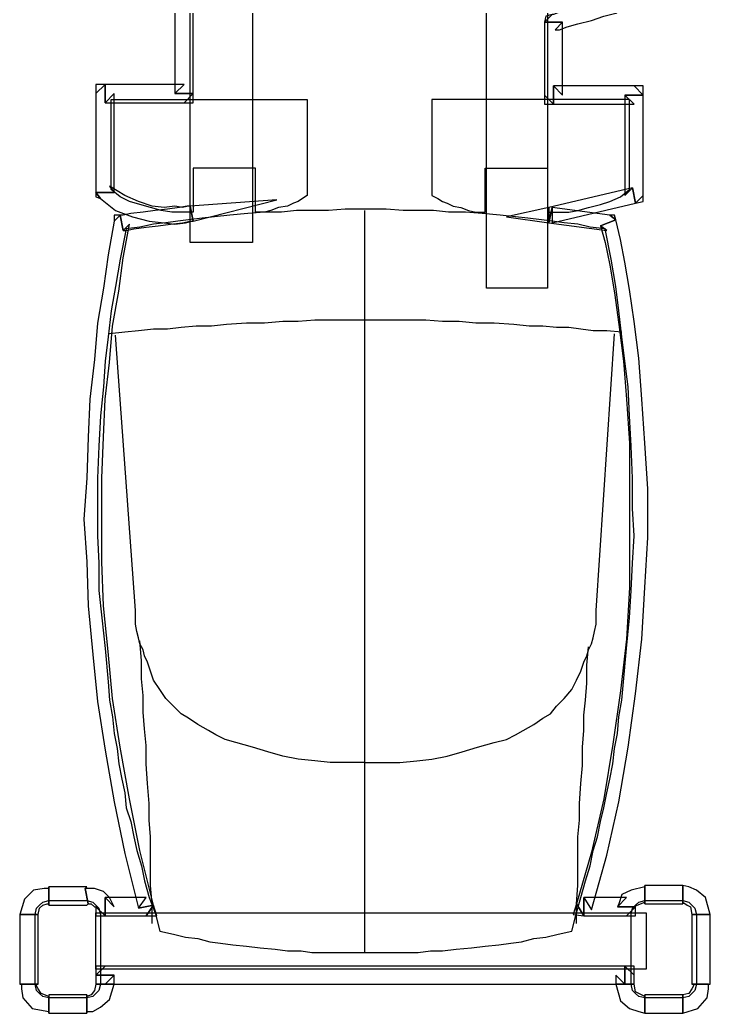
# Model space of a CAD drawing. Header units: millimetres. Extents: x 29224 to 62779, y 35576 to 54938.
# Drawn here: x 60676 to 61180, y 35755 to 36480 of the extents above; entities that cross this region are included whole.
import ezdxf

# ---------------------------------------------------------------- set-up
doc = ezdxf.new("R2010")
doc.units = ezdxf.units.MM

# ---------------------------------------------------------------- blocks, each defined once
blk = doc.blocks.new('A$C42E06F45')
at = {"linetype": 'Continuous'}
for points in [[(133.15, 1877.43), (133.15, 1877.43), (122.06, 1874.1), (115.4, 1866.33), (114.29, 1859.68), (114.29, 1856.35), (125.38, 1856.35), (125.38, 1857.46), (126.49, 1859.68), (128.71, 1863), (133.15, 1864.11), (133.15, 1864.11), (133.15, 1877.43)], [(160.89, 1877.43), (160.89, 1877.43), (156.45, 1877.43), (147.58, 1877.43), (137.59, 1877.43), (133.15, 1877.43), (133.15, 1864.11), (137.59, 1864.11), (147.58, 1864.11), (156.45, 1864.11), (160.89, 1864.11), (160.89, 1864.11), (160.89, 1877.43)], [(181.97, 1856.35), (181.97, 1856.35), (178.64, 1868.55), (171.99, 1874.1), (165.33, 1876.32), (160.89, 1877.43), (160.89, 1864.11), (160.89, 1865.22), (165.33, 1863), (167.55, 1861.9), (168.66, 1856.35), (168.66, 1856.35), (181.97, 1856.35)], [(568.11, 1877.43), (568.11, 1876.32), (563.67, 1876.32), (558.12, 1872.99), (551.47, 1867.44), (548.14, 1856.35), (561.45, 1856.35), (562.56, 1860.79), (564.78, 1864.11), (568.11, 1865.22), (568.11, 1865.22), (568.11, 1864.11), (568.11, 1877.43), (568.11, 1877.43), (568.11, 1876.32), (568.11, 1877.43)], [(595.85, 1876.32), (595.85, 1877.43), (568.11, 1877.43), (568.11, 1864.11), (595.85, 1864.11), (595.85, 1865.22), (595.85, 1876.32), (595.85, 1877.43), (595.85, 1877.43), (595.85, 1876.32)], [(616.93, 1856.35), (615.82, 1856.35), (615.82, 1859.68), (614.71, 1866.33), (608.06, 1874.1), (595.85, 1876.32), (595.85, 1865.22), (601.4, 1863), (603.62, 1859.68), (604.73, 1857.46), (604.73, 1856.35), (603.62, 1856.35), (604.73, 1856.35), (604.73, 1856.35), (603.62, 1856.35), (616.93, 1856.35)], [(133.15, 1866.33), (160.89, 1866.33), (160.89, 1866.33), (165.33, 1865.22), (167.55, 1863), (169.77, 1860.79), (170.88, 1856.35), (170.88, 1805.31), (170.88, 1805.31), (169.77, 1800.87), (167.55, 1798.65), (165.33, 1796.43), (160.89, 1795.32), (133.15, 1795.32), (133.15, 1795.32), (128.71, 1796.43), (126.49, 1798.65), (124.27, 1800.87), (123.16, 1805.31), (123.16, 1856.35), (123.16, 1856.35), (124.27, 1860.79), (126.49, 1863), (128.71, 1865.22), (133.15, 1866.33)], [(133.15, 1866.33), (160.89, 1866.33), (165.33, 1865.22), (167.55, 1863), (169.77, 1860.79), (170.88, 1856.35), (170.88, 1805.31), (169.77, 1800.87), (167.55, 1798.65), (165.33, 1796.43), (160.89, 1795.32), (133.15, 1795.32), (128.71, 1796.43), (126.49, 1798.65), (124.27, 1800.87), (123.16, 1805.31), (123.16, 1856.35), (124.27, 1860.79), (126.49, 1863), (128.71, 1865.22), (133.15, 1866.33), (133.15, 1866.33)], [(568.11, 1866.33), (595.85, 1866.33), (595.85, 1866.33), (600.29, 1865.22), (602.51, 1863), (604.73, 1860.79), (605.84, 1856.35), (605.84, 1805.31), (605.84, 1805.31), (604.73, 1800.87), (602.51, 1798.65), (600.29, 1796.43), (595.85, 1795.32), (568.11, 1795.32), (568.11, 1795.32), (563.67, 1796.43), (561.45, 1798.65), (559.23, 1800.87), (558.12, 1805.31), (558.12, 1856.35), (558.12, 1856.35), (559.23, 1860.79), (561.45, 1863), (563.67, 1865.22), (568.11, 1866.33)], [(568.11, 1866.33), (595.85, 1866.33), (600.29, 1865.22), (602.51, 1863), (604.73, 1860.79), (605.84, 1856.35), (605.84, 1805.31), (604.73, 1800.87), (602.51, 1798.65), (600.29, 1796.43), (595.85, 1795.32), (568.11, 1795.32), (563.67, 1796.43), (561.45, 1798.65), (559.23, 1800.87), (558.12, 1805.31), (558.12, 1856.35), (559.23, 1860.79), (561.45, 1863), (563.67, 1865.22), (568.11, 1866.33), (568.11, 1866.33)], [(114.29, 1856.35), (113.18, 1856.35), (113.18, 1854.13), (113.18, 1848.58), (113.18, 1839.7), (113.18, 1830.83), (113.18, 1821.95), (113.18, 1813.07), (113.18, 1807.53), (113.18, 1805.31), (126.49, 1805.31), (126.49, 1807.53), (126.49, 1813.07), (126.49, 1821.95), (126.49, 1830.83), (126.49, 1839.7), (126.49, 1848.58), (126.49, 1854.13), (126.49, 1856.35), (125.38, 1856.35), (126.49, 1856.35), (125.38, 1856.35), (125.38, 1856.35), (114.29, 1856.35)], [(175.32, 1856.35), (181.97, 1849.69), (181.97, 1850.8), (181.97, 1853.02), (181.97, 1855.24), (181.97, 1856.35), (168.66, 1856.35), (168.66, 1855.24), (168.66, 1853.02), (168.66, 1850.8), (168.66, 1849.69), (175.32, 1843.03), (168.66, 1849.69), (168.66, 1843.03), (175.32, 1843.03), (175.32, 1856.35)], [(548.14, 1849.69), (554.8, 1856.35), (175.32, 1856.35), (175.32, 1843.03), (554.8, 1843.03), (561.45, 1849.69), (554.8, 1843.03), (561.45, 1843.03), (561.45, 1849.69), (548.14, 1849.69)], [(548.14, 1856.35), (548.14, 1856.35), (548.14, 1849.69), (561.45, 1849.69), (561.45, 1856.35), (561.45, 1856.35), (548.14, 1856.35)], [(616.93, 1805.31), (616.93, 1805.31), (616.93, 1856.35), (603.62, 1856.35), (603.62, 1805.31), (603.62, 1805.31), (616.93, 1805.31)], [(159.78, 1845.25), (561.45, 1845.25), (561.45, 1804.2), (159.78, 1804.2), (159.78, 1845.25)], [(159.78, 1845.25), (561.45, 1845.25), (561.45, 1804.2), (159.78, 1804.2), (159.78, 1845.25), (159.78, 1845.25)], [(366.17, 1290.46), (366.17, 1290.46), (379.48, 1290.46), (391.69, 1291.57), (403.89, 1291.57), (414.99, 1291.57), (426.08, 1292.67), (438.29, 1292.67), (450.49, 1293.78), (463.81, 1294.89), (463.81, 1294.89), (474.91, 1296), (483.78, 1297.11), (493.77, 1298.22), (501.54, 1299.33), (510.41, 1300.44), (519.29, 1301.55), (529.28, 1303.77), (539.26, 1304.88), (539.26, 1304.88), (543.7, 1327.07), (547.03, 1347.04), (550.36, 1364.8), (552.58, 1383.66), (554.8, 1401.41), (555.91, 1420.28), (558.12, 1441.36), (559.23, 1463.55), (559.23, 1463.55), (560.34, 1486.85), (560.34, 1509.05), (560.34, 1529.02), (559.23, 1548.99), (559.23, 1568.96), (557.02, 1588.94), (554.8, 1611.13), (552.58, 1635.54), (552.58, 1635.54), (551.47, 1648.85), (549.25, 1661.06), (548.14, 1673.26), (545.92, 1684.36), (544.81, 1695.46), (542.59, 1706.55), (540.37, 1716.54), (539.26, 1727.63), (535.93, 1737.62), (533.71, 1748.72), (531.49, 1758.7), (528.17, 1769.8), (525.95, 1780.9), (522.62, 1793.1), (518.18, 1804.2), (514.85, 1817.51), (514.85, 1817.51), (504.86, 1819.73), (495.99, 1821.95), (487.11, 1823.06), (478.23, 1825.28), (470.47, 1826.39), (461.59, 1827.5), (451.6, 1828.61), (441.62, 1829.72), (441.62, 1829.72), (430.52, 1830.83), (421.64, 1831.94), (411.66, 1831.94), (403.89, 1833.05), (395.01, 1833.05), (385.03, 1833.05), (376.15, 1833.05), (365.06, 1833.05), (365.06, 1833.05), (353.96, 1833.05), (343.97, 1833.05), (335.1, 1833.05), (326.22, 1833.05), (317.34, 1831.94), (308.47, 1831.94), (298.48, 1830.83), (287.38, 1829.72), (287.38, 1829.72), (277.4, 1828.61), (267.41, 1827.5), (258.53, 1826.39), (250.77, 1825.28), (241.89, 1823.06), (233.01, 1821.95), (224.14, 1819.73), (214.15, 1817.51), (214.15, 1817.51), (210.82, 1804.2), (207.49, 1793.1), (204.16, 1780.9), (200.84, 1769.8), (198.62, 1758.7), (195.29, 1748.72), (193.07, 1737.62), (190.85, 1727.63), (188.63, 1716.54), (186.41, 1706.55), (184.19, 1695.46), (183.08, 1684.36), (180.86, 1673.26), (179.75, 1661.06), (177.53, 1648.85), (176.43, 1635.54), (176.43, 1635.54), (174.21, 1611.13), (171.99, 1588.94), (170.88, 1568.96), (169.77, 1548.99), (168.66, 1529.02), (169.77, 1509.05), (169.77, 1486.85), (170.88, 1463.55), (170.88, 1463.55), (171.99, 1441.36), (173.1, 1420.28), (175.32, 1401.41), (177.53, 1383.66), (179.75, 1364.8), (181.97, 1347.04), (185.3, 1327.07), (189.74, 1304.88), (189.74, 1304.88), (200.84, 1303.77), (209.71, 1301.55), (219.7, 1300.44), (228.58, 1299.33), (236.34, 1298.22), (246.33, 1297.11), (255.21, 1296), (266.3, 1294.89), (266.3, 1294.89), (279.62, 1293.78), (291.82, 1292.67), (304.03, 1292.67), (315.12, 1291.57), (325.11, 1291.57), (337.32, 1291.57), (349.52, 1290.46), (362.84, 1290.46), (366.17, 1290.46)], [(366.17, 1290.46), (379.48, 1290.46), (391.69, 1291.57), (403.89, 1291.57), (414.99, 1291.57), (426.08, 1292.67), (438.29, 1292.67), (450.49, 1293.78), (463.81, 1294.89), (474.91, 1296), (483.78, 1297.11), (493.77, 1298.22), (501.54, 1299.33), (510.41, 1300.44), (519.29, 1301.55), (529.28, 1303.77), (539.26, 1304.88), (543.7, 1327.07), (547.03, 1347.04), (550.36, 1364.8), (552.58, 1383.66), (554.8, 1401.41), (555.91, 1420.28), (558.12, 1441.36), (559.23, 1463.55), (560.34, 1486.85), (560.34, 1509.05), (560.34, 1529.02), (559.23, 1548.99), (559.23, 1568.96), (557.02, 1588.94), (554.8, 1611.13), (552.58, 1635.54), (551.47, 1648.85), (549.25, 1661.06), (548.14, 1673.26), (545.92, 1684.36), (544.81, 1695.46), (542.59, 1706.55), (540.37, 1716.54), (539.26, 1727.63), (535.93, 1737.62), (533.71, 1748.72), (531.49, 1758.7), (528.17, 1769.8), (525.95, 1780.9), (522.62, 1793.1), (518.18, 1804.2), (514.85, 1817.51), (504.86, 1819.73), (495.99, 1821.95), (487.11, 1823.06), (478.23, 1825.28), (470.47, 1826.39), (461.59, 1827.5), (451.6, 1828.61), (441.62, 1829.72), (430.52, 1830.83), (421.64, 1831.94), (411.66, 1831.94), (403.89, 1833.05), (395.01, 1833.05), (385.03, 1833.05), (376.15, 1833.05), (365.06, 1833.05), (353.96, 1833.05), (343.97, 1833.05), (335.1, 1833.05), (326.22, 1833.05), (317.34, 1831.94), (308.47, 1831.94), (298.48, 1830.83), (287.38, 1829.72), (277.4, 1828.61), (267.41, 1827.5), (258.53, 1826.39), (250.77, 1825.28), (241.89, 1823.06), (233.01, 1821.95), (224.14, 1819.73), (214.15, 1817.51), (210.82, 1804.2), (207.49, 1793.1), (204.16, 1780.9), (200.84, 1769.8), (198.62, 1758.7), (195.29, 1748.72), (193.07, 1737.62), (190.85, 1727.63), (188.63, 1716.54), (186.41, 1706.55), (184.19, 1695.46), (183.08, 1684.36), (180.86, 1673.26), (179.75, 1661.06), (177.53, 1648.85), (176.43, 1635.54), (174.21, 1611.13), (171.99, 1588.94), (170.88, 1568.96), (169.77, 1548.99), (168.66, 1529.02), (169.77, 1509.05), (169.77, 1486.85), (170.88, 1463.55), (171.99, 1441.36), (173.1, 1420.28), (175.32, 1401.41), (177.53, 1383.66), (179.75, 1364.8), (181.97, 1347.04), (185.3, 1327.07), (189.74, 1304.88), (200.84, 1303.77), (209.71, 1301.55), (219.7, 1300.44), (228.58, 1299.33), (236.34, 1298.22), (246.33, 1297.11), (255.21, 1296), (266.3, 1294.89), (279.62, 1293.78), (291.82, 1292.67), (304.03, 1292.67), (315.12, 1291.57), (325.11, 1291.57), (337.32, 1291.57), (349.52, 1290.46), (362.84, 1290.46), (366.17, 1290.46), (366.17, 1290.46)], [(365.06, 1833.05), (365.06, 1291.57)], [(205.27, 1793.1), (199.73, 1801.98), (188.63, 1762.03), (179.75, 1723.2), (173.1, 1683.25), (167.55, 1644.42), (163.11, 1604.47), (160.89, 1566.74), (158.67, 1530.13), (158.67, 1494.62), (160.89, 1461.33), (163.11, 1429.15), (165.33, 1399.2), (168.66, 1372.57), (171.99, 1349.26), (175.32, 1329.29), (178.64, 1312.65), (181.97, 1298.22), (193.07, 1302.66), (189.74, 1314.87), (186.41, 1331.51), (183.08, 1351.48), (179.75, 1374.78), (176.43, 1401.41), (174.21, 1429.15), (171.99, 1461.33), (171.99, 1494.62), (171.99, 1530.13), (171.99, 1566.74), (174.21, 1604.47), (178.64, 1642.2), (184.19, 1681.03), (190.85, 1720.98), (199.73, 1759.81), (210.82, 1797.54), (205.27, 1806.42), (210.82, 1797.54), (213.04, 1805.31), (205.27, 1806.42), (205.27, 1793.1)], [(180.86, 1799.76), (174.21, 1793.1), (178.64, 1793.1), (189.74, 1793.1), (200.84, 1793.1), (205.27, 1793.1), (205.27, 1806.42), (200.84, 1806.42), (189.74, 1806.42), (178.64, 1806.42), (174.21, 1806.42), (167.55, 1799.76), (174.21, 1806.42), (167.55, 1806.42), (167.55, 1799.76), (180.86, 1799.76)], [(210.82, 1811.96), (210.82, 1811.96), (210.82, 1797.54), (209.71, 1784.22), (209.71, 1773.13), (209.71, 1760.92), (209.71, 1748.72), (208.6, 1736.51), (208.6, 1724.31), (207.49, 1709.88), (207.49, 1709.88), (206.38, 1696.57), (206.38, 1683.25), (205.27, 1671.05), (205.27, 1659.95), (204.16, 1648.85), (203.06, 1636.65), (203.06, 1623.33), (201.95, 1610.02)], [(530.38, 1800.87), (524.84, 1793.1), (529.28, 1793.1), (540.37, 1793.1), (550.36, 1793.1), (554.8, 1793.1), (554.8, 1806.42), (550.36, 1806.42), (540.37, 1806.42), (529.28, 1806.42), (524.84, 1806.42), (519.29, 1798.65), (524.84, 1806.42), (517.07, 1806.42), (519.29, 1798.65), (530.38, 1800.87)], [(520.4, 1811.96), (520.4, 1811.96), (520.4, 1797.54), (521.51, 1784.22), (521.51, 1773.13), (521.51, 1760.92), (521.51, 1748.72), (522.62, 1736.51), (522.62, 1724.31), (523.73, 1709.88), (523.73, 1709.88), (524.84, 1695.46), (524.84, 1682.14), (525.95, 1669.94), (527.06, 1657.73), (527.06, 1645.52), (528.17, 1633.32), (528.17, 1620), (529.28, 1605.58)], [(554.8, 1793.1), (548.14, 1799.76), (551.47, 1793.1), (555.91, 1788.66), (562.56, 1786.44), (569.22, 1786.44), (567, 1797.54), (564.78, 1797.54), (562.56, 1799.76), (560.34, 1799.76), (561.45, 1799.76), (554.8, 1806.42), (561.45, 1799.76), (561.45, 1806.42), (554.8, 1806.42), (554.8, 1793.1)], [(113.18, 1805.31), (113.18, 1805.31), (116.51, 1793.1), (123.16, 1787.55), (128.71, 1785.33), (133.15, 1784.22), (133.15, 1797.54), (133.15, 1796.43), (129.82, 1798.65), (127.6, 1799.76), (126.49, 1805.31), (126.49, 1805.31), (113.18, 1805.31)], [(160.89, 1784.22), (160.89, 1785.33), (170.88, 1787.55), (177.53, 1790.88), (179.75, 1797.54), (180.86, 1799.76), (167.55, 1799.76), (168.66, 1799.76), (168.66, 1799.76), (166.44, 1798.65), (160.89, 1796.43), (160.89, 1797.54), (160.89, 1784.22), (160.89, 1784.22), (160.89, 1785.33), (160.89, 1784.22)], [(543.7, 1294.89), (548.14, 1299.33), (552.58, 1323.74), (555.91, 1348.15), (560.34, 1373.67), (562.56, 1400.31), (565.89, 1429.15), (567, 1456.89), (568.11, 1486.85), (570.33, 1516.81), (568.11, 1547.88), (567, 1580.06), (563.67, 1615.57), (560.34, 1649.96), (554.8, 1685.47), (548.14, 1723.2), (540.37, 1760.92), (530.38, 1800.87), (519.29, 1798.65), (529.28, 1758.7), (537.04, 1720.98), (543.7, 1683.25), (549.25, 1647.74), (552.58, 1613.35), (555.91, 1580.06), (557.02, 1547.88), (557.02, 1516.81), (557.02, 1486.85), (555.91, 1456.89), (554.8, 1429.15), (551.47, 1402.52), (549.25, 1375.89), (544.81, 1350.37), (541.48, 1325.96), (537.04, 1301.55), (541.48, 1305.99), (543.7, 1294.89), (548.14, 1294.89), (548.14, 1299.33), (543.7, 1294.89)], [(569.22, 1786.44), (568.11, 1785.33), (595.85, 1785.33), (595.85, 1798.65), (568.11, 1798.65), (567, 1797.54), (568.11, 1798.65), (568.11, 1798.65), (567, 1797.54), (569.22, 1786.44)], [(595.85, 1785.33), (595.85, 1786.44), (599.18, 1786.44), (606.95, 1787.55), (613.6, 1794.21), (616.93, 1805.31), (603.62, 1805.31), (602.51, 1800.87), (600.29, 1798.65), (596.96, 1797.54), (595.85, 1797.54), (595.85, 1798.65), (595.85, 1797.54), (595.85, 1798.65), (595.85, 1798.65), (595.85, 1785.33)], [(133.15, 1784.22), (133.15, 1784.22), (160.89, 1784.22), (160.89, 1797.54), (133.15, 1797.54), (133.15, 1797.54), (133.15, 1784.22)], [(365.06, 1694.35), (365.06, 1694.35), (351.74, 1694.35), (339.54, 1694.35), (327.33, 1693.24), (316.23, 1692.13), (305.14, 1689.91), (294.04, 1686.58), (282.95, 1683.25), (270.74, 1679.92), (270.74, 1679.92), (261.86, 1677.7), (255.21, 1674.37), (249.66, 1671.05), (241.89, 1666.61), (241.89, 1666.61), (235.23, 1662.17), (229.69, 1658.84), (225.25, 1653.29), (219.7, 1647.74), (219.7, 1647.74), (214.15, 1641.09), (210.82, 1634.43), (207.49, 1627.77), (205.27, 1621.11), (205.27, 1621.11), (203.06, 1616.68), (201.95, 1612.24), (199.73, 1607.8), (198.62, 1603.36), (197.51, 1598.92), (196.4, 1593.37), (196.4, 1588.94), (196.4, 1583.39), (183.08, 1381.44)], [(365.06, 1694.35), (365.06, 1694.35), (378.37, 1694.35), (390.58, 1694.35), (401.67, 1693.24), (413.88, 1692.13), (424.97, 1689.91), (436.07, 1686.58), (447.17, 1683.25), (459.37, 1679.92), (459.37, 1679.92), (467.14, 1677.7), (473.8, 1674.37), (479.34, 1671.05), (487.11, 1666.61), (487.11, 1666.61), (493.77, 1662.17), (499.32, 1658.84), (504.86, 1653.29), (510.41, 1647.74), (510.41, 1647.74), (514.85, 1641.09), (519.29, 1634.43), (521.51, 1627.77), (523.73, 1621.11), (523.73, 1621.11), (525.95, 1616.68), (527.06, 1612.24), (529.28, 1607.8), (530.38, 1603.36), (531.49, 1598.92), (532.6, 1593.37), (532.6, 1588.94), (532.6, 1583.39), (547.03, 1382.55)], [(177.53, 1380.33), (177.53, 1380.33), (188.63, 1379.22), (198.62, 1379.22), (207.49, 1378.11), (216.37, 1377), (225.25, 1377), (235.23, 1375.89), (245.22, 1375.89), (256.32, 1374.78), (256.32, 1374.78), (270.74, 1373.67), (284.06, 1373.67), (296.26, 1372.57), (308.47, 1372.57), (320.67, 1371.46), (332.88, 1371.46), (346.19, 1371.46), (360.62, 1371.46), (360.62, 1371.46), (375.04, 1371.46), (388.36, 1371.46), (401.67, 1371.46), (413.88, 1372.57), (424.97, 1372.57), (438.29, 1373.67), (451.6, 1373.67), (466.03, 1374.78), (466.03, 1374.78), (477.12, 1375.89), (488.22, 1375.89), (499.32, 1377), (509.3, 1378.11), (519.29, 1378.11), (530.38, 1379.22), (540.37, 1380.33), (551.47, 1381.44)], [(231.9, 1348.15), (276.29, 1348.15), (276.29, 835.52), (231.9, 835.52), (231.9, 1348.15)], [(231.9, 1348.15), (276.29, 1348.15), (276.29, 835.52), (231.9, 835.52), (231.9, 1348.15), (231.9, 1348.15)], [(447.17, 1314.87), (492.66, 1314.87), (492.66, 781.15), (447.17, 781.15), (447.17, 1314.87)], [(447.17, 1314.87), (492.66, 1314.87), (492.66, 781.15), (447.17, 781.15), (447.17, 1314.87), (447.17, 1314.87)], [(181.97, 1298.22), (186.41, 1294.89), (228.58, 1289.35), (230.8, 1300.44), (188.63, 1305.99), (193.07, 1302.66), (181.97, 1298.22), (183.08, 1294.89), (186.41, 1294.89), (181.97, 1298.22)], [(490.44, 1299.33), (492.66, 1288.24), (494.88, 1288.24), (500.43, 1289.35), (509.3, 1290.46), (518.18, 1291.57), (527.06, 1292.67), (535.93, 1293.78), (541.48, 1294.89), (543.7, 1294.89), (541.48, 1305.99), (539.26, 1305.99), (533.71, 1304.88), (524.84, 1303.77), (515.96, 1302.66), (507.08, 1301.55), (498.21, 1300.44), (492.66, 1299.33), (490.44, 1299.33), (492.66, 1288.24), (490.44, 1299.33), (429.41, 1283.8), (492.66, 1288.24), (490.44, 1299.33)], [(228.58, 1289.35), (228.58, 1300.44), (167.55, 1286.02), (169.77, 1274.92), (230.8, 1289.35), (230.8, 1300.44), (230.8, 1289.35), (261.86, 1296), (230.8, 1300.44), (228.58, 1289.35)], [(561.45, 1278.25), (558.12, 1282.69), (547.03, 1291.57), (534.82, 1296), (522.62, 1299.33), (511.52, 1300.44), (503.75, 1301.55), (495.99, 1300.44), (491.55, 1299.33), (490.44, 1299.33), (492.66, 1288.24), (493.77, 1288.24), (498.21, 1289.35), (503.75, 1288.24), (511.52, 1289.35), (520.4, 1288.24), (530.38, 1284.91), (540.37, 1280.47), (551.47, 1273.81), (548.14, 1278.25), (561.45, 1278.25), (561.45, 1281.58), (558.12, 1282.69), (561.45, 1278.25)], [(300.7, 1288.24), (300.7, 1288.24), (295.15, 1289.35), (289.6, 1291.57), (284.06, 1292.67), (277.4, 1292.67), (277.4, 1260.5), (231.9, 1260.5), (231.9, 1292.67), (231.9, 1292.67), (224.14, 1292.67), (216.37, 1292.67), (209.71, 1291.57), (201.95, 1289.35), (201.95, 1289.35), (193.07, 1287.13), (186.41, 1284.91), (178.64, 1281.58), (171.99, 1276.03), (171.99, 1210.56), (316.23, 1210.56), (316.23, 1280.47), (316.23, 1280.47), (311.8, 1282.69), (308.47, 1284.91), (305.14, 1286.02), (300.7, 1288.24)], [(300.7, 1288.24), (295.15, 1289.35), (289.6, 1291.57), (284.06, 1292.67), (277.4, 1292.67), (277.4, 1260.5), (231.9, 1260.5), (231.9, 1292.67), (224.14, 1292.67), (216.37, 1292.67), (209.71, 1291.57), (201.95, 1289.35), (193.07, 1287.13), (186.41, 1284.91), (178.64, 1281.58), (171.99, 1276.03), (171.99, 1210.56), (316.23, 1210.56), (316.23, 1280.47), (311.8, 1282.69), (308.47, 1284.91), (305.14, 1286.02), (300.7, 1288.24), (300.7, 1288.24)], [(421.64, 1288.24), (421.64, 1288.24), (428.3, 1289.35), (433.85, 1291.57), (438.29, 1292.67), (444.95, 1292.67), (444.95, 1260.5), (490.44, 1260.5), (490.44, 1292.67), (490.44, 1292.67), (498.21, 1292.67), (505.97, 1292.67), (513.74, 1291.57), (521.51, 1289.35), (521.51, 1289.35), (529.28, 1287.13), (537.04, 1284.91), (543.7, 1281.58), (550.36, 1276.03), (550.36, 1210.56), (407.22, 1210.56), (407.22, 1280.47), (407.22, 1280.47), (410.55, 1282.69), (413.88, 1284.91), (417.21, 1286.02), (421.64, 1288.24)], [(421.64, 1288.24), (428.3, 1289.35), (433.85, 1291.57), (438.29, 1292.67), (444.95, 1292.67), (444.95, 1260.5), (490.44, 1260.5), (490.44, 1292.67), (498.21, 1292.67), (505.97, 1292.67), (513.74, 1291.57), (521.51, 1289.35), (529.28, 1287.13), (537.04, 1284.91), (543.7, 1281.58), (550.36, 1276.03), (550.36, 1210.56), (407.22, 1210.56), (407.22, 1280.47), (410.55, 1282.69), (413.88, 1284.91), (417.21, 1286.02), (421.64, 1288.24), (421.64, 1288.24)], [(167.55, 1286.02), (162, 1280.47), (162, 1207.24), (175.32, 1207.24), (175.32, 1280.47), (169.77, 1274.92), (167.55, 1286.02), (162, 1284.91), (162, 1280.47), (167.55, 1286.02)], [(554.8, 1199.47), (561.45, 1206.13), (561.45, 1209.46), (561.45, 1217.22), (561.45, 1229.43), (561.45, 1241.63), (561.45, 1254.95), (561.45, 1267.15), (561.45, 1274.92), (561.45, 1278.25), (548.14, 1278.25), (548.14, 1274.92), (548.14, 1267.15), (548.14, 1254.95), (548.14, 1241.63), (548.14, 1229.43), (548.14, 1217.22), (548.14, 1209.46), (548.14, 1206.13), (554.8, 1212.78), (554.8, 1199.47), (561.45, 1199.47), (561.45, 1206.13), (554.8, 1199.47)], [(162, 1207.24), (168.66, 1200.58), (227.47, 1200.58), (227.47, 1213.89), (168.66, 1213.89), (175.32, 1207.24), (162, 1207.24), (162, 1200.58), (168.66, 1200.58), (162, 1207.24)], [(227.47, 1200.58), (220.81, 1207.24), (220.81, 1153.98), (234.12, 1153.98), (234.12, 1207.24), (227.47, 1213.89), (234.12, 1207.24), (234.12, 1213.89), (227.47, 1213.89), (227.47, 1200.58)], [(503.75, 1206.13), (497.1, 1199.47), (554.8, 1199.47), (554.8, 1212.78), (497.1, 1212.78), (490.44, 1206.13), (497.1, 1212.78), (490.44, 1212.78), (490.44, 1206.13), (503.75, 1206.13)], [(498.21, 1013.06), (503.75, 1007.51), (503.75, 1206.13), (490.44, 1206.13), (490.44, 1007.51), (495.99, 1001.96), (490.44, 1007.51), (491.55, 1001.96), (495.99, 1001.96), (498.21, 1013.06)], [(220.81, 1153.98), (226.36, 1159.52), (223.03, 1159.52), (217.48, 1157.3), (209.71, 1155.09), (199.73, 1152.87), (190.85, 1149.54), (181.97, 1147.32), (174.21, 1142.88), (169.77, 1135.11), (183.08, 1135.11), (183.08, 1134), (186.41, 1136.22), (195.29, 1138.44), (204.16, 1141.77), (211.93, 1143.99), (221.92, 1146.21), (227.47, 1148.43), (228.58, 1148.43), (234.12, 1153.98), (228.58, 1148.43), (233.01, 1149.54), (234.12, 1153.98), (220.81, 1153.98)]]:
    blk.add_lwpolyline(points, dxfattribs=at)

msp = doc.modelspace()

# ---------------------------------------------------------------- block references
at = {"rotation": 180}
msp.add_blockref('A$C42E06F45', (61293.08, 37632.05), dxfattribs=at)

doc.saveas('drawing.dxf')
